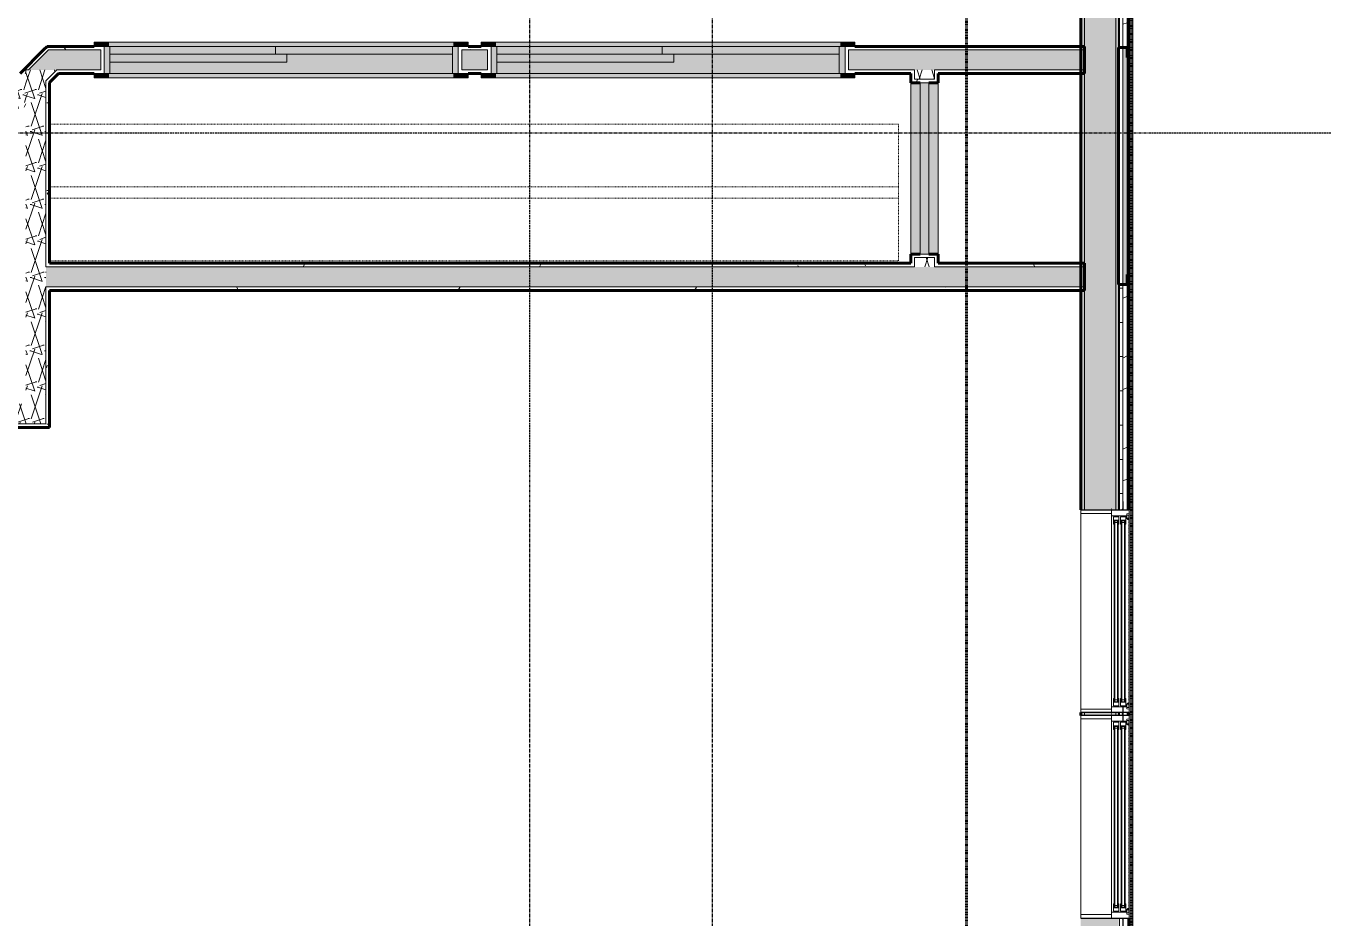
# Model space of a CAD drawing. Header units: inches. Extents: x -4110 to -1807, y 11006 to 12281.
# Drawn here: x -2261.6 to -2034.4, y 11397.6 to 11554 of the extents above; entities that cross this region are included whole.
import ezdxf

# ---------------------------------------------------------------- set-up
doc = ezdxf.new("R2010")
doc.units = ezdxf.units.IN
doc.header["$MEASUREMENT"] = 0
for name, pattern in [('Dash', [0.25, 0.125, -0.125]), ('Dash 1_16_', [0.125, 0.0625, -0.0625]), ('Double Dash 3_8_', [1, 0.375, -0.125, 0.125, -0.125, 0.125, -0.125]), ('Grid Line 1_2_', [0.875, 0.5, -0.125, 0.125, -0.125])]:
    doc.linetypes.add(name, pattern=pattern)
for name, color, linetype, lineweight in [('0-1', 7, 'Continuous', 5), ('0-2', 90, 'Continuous', 18), ('0-3', 7, 'Continuous', 9), ('0-4', 50, 'Double Dash 3_8_', 60), ('A-DETL-GENF-HDLN-1', 7, 'Dash', 9), ('A-DETL-GENF-HDLN-2', 1, 'Continuous', 18), ('A-DOOR', 31, 'Continuous', 18), ('A-DOOR-1', 7, 'Continuous', 9), ('A-DOOR-3', 135, 'Continuous', 18), ('A-DOOR-4', 90, 'Continuous', 18), ('A-DOOR-FRAM-1', 31, 'Continuous', 18), ('A-DOOR-FRAM-2', 7, 'Continuous', 9), ('A-GLAZ', 151, 'Continuous', 18), ('A-GLAZ-1', 59, 'Continuous', 18), ('A-GLAZ-2', 250, 'Continuous', 30), ('A-GLAZ-3', 7, 'Continuous', 9), ('A-GLAZ-4', 50, 'Continuous', 60), ('A-GLAZ-5', 151, 'Continuous', 9), ('A-WALL-1', 8, 'Continuous', 5), ('A-WALL-3', 50, 'Continuous', 60), ('A-WALL-4', 90, 'Continuous', 18), ('A-WALL-5', 251, 'Continuous', 5), ('A-WALL-PATT-1', 7, 'Continuous', 9), ('A-WALL-PATT-2', 253, 'Continuous', 9), ('A-WALL-PATT-3', 55, 'Continuous', 9), ('C-PROP-LINE-2', 50, 'Dash 1_16_', 60), ('Q-CASE-HDLN-1', 7, 'Dash', 9), ('S-GRID-1', 1, 'Grid Line 1_2_', 30)]:
    doc.layers.add(name, color=color, linetype=linetype, lineweight=lineweight)
pattern_1 = [(0, (0, 0), (20.48, 5.12), [0.845, -14.515, 0.845, -14.515, -81.92]), (0, (0, 0), (20.48, 5.12), [-30.72, 0.845, -29.875, 0.845, -14.515, -35.84]), (0, (0, 0), (20.48, 5.12), [-76.8, 0.845, -9.395, 0.845, -24.755]), (120, (7.68, 2.56), (-14.67405, 15.1762003), [0.845, -14.515, 0.845, -14.515, -81.92]), (120, (7.68, 2.56), (-14.67405, 15.1762003), [-30.72, 0.845, -29.875, 0.845, -14.515, -35.84]), (120, (7.68, 2.56), (-14.67405, 15.1762003), [-76.8, 0.845, -9.395, 0.845, -24.755]), (240, (10.24, 12.8), (-5.80595, -20.2962003), [0.845, -14.515, 0.845, -14.515, -81.92]), (240, (10.24, 12.8), (-5.80595, -20.2962003), [-30.72, 0.845, -29.875, 0.845, -14.515, -35.84]), (240, (10.24, 12.8), (-5.80595, -20.2962003), [-76.8, 0.845, -9.395, 0.845, -24.755])]
pattern_2 = [(161.57, (0.32, 0.32), (-2.560496185, -0.000537386), [0, -18.214, 2.022, 0]), (18.43, (-0.32, 0.32), (-2.560496185, 0.000537386), [0, -18.214, 2.022, 0]), (108.43, (0.32, 0.32), (1.27922091, -6.400876726), [6.07, -14.166]), (71.57, (-0.32, 0.32), (1.27922091, 6.400876726), [6.07, -14.166])]

# ---------------------------------------------------------------- blocks, each defined once
blk = doc.blocks.new('083100 - Access Doors and Panels - Type 1 - ACCESS PANEL - 2-6 X 6-0-3696233-ENLARGED RCP - 2ND FLOOR PLAN - EAST')
at = {"layer": 'A-DOOR-3'}
blk.add_hatch(color=256, dxfattribs=at).paths.add_polyline_path([(15, 0.75), (-15, 0.75), (-15, -0.75), (15, -0.75)], flags=0)
at = {"layer": 'A-DOOR-4'}
for p, q in [((15, 0.75), (-15, 0.75)), ((-15, 0.75), (-15, -0.75)), ((15, 0.75), (15, -0.75)), ((15, -0.75), (-15, -0.75))]:
    blk.add_line(p, q, dxfattribs=at)
blk = doc.blocks.new('SLIDING - FLUSH - SLIDING - FLUSH - 5-0 x 6-8-3203586-ENLARGED RCP - 2ND FLOOR PLAN - EAST')
at = {"layer": 'A-DOOR'}
for points in [[(-32.75, 2.5), (-30.25, 2.5), (-30.25, 3.25), (-32.75, 3.25)], [(-30.25, 2.5), (30.25, 2.5), (30.25, 3.25), (-30.25, 3.25)], [(30.25, 2.5), (32.75, 2.5), (32.75, 3.25), (30.25, 3.25)], [(-1, -0.88), (30, -0.88), (30, 0.5), (-1, 0.5)], [(-32.75, -3), (-30.25, -3), (-30.25, -2.25), (-32.75, -2.25)], [(-30.25, -2.25), (-30.25, -3), (30.25, -3), (30.25, -2.25), (-30, -2.25)], [(-30, -2.25), (1, -2.25), (1, -0.88), (-30, -0.88)], [(30.25, -3), (32.75, -3), (32.75, -2.25), (30.25, -2.25)]]:
    blk.add_hatch(color=256, dxfattribs=at).paths.add_polyline_path(points, flags=0)
at = {"layer": 'A-DOOR-FRAM-1'}
for points in [[(-31, -2.25), (-30, -2.25), (-30, 2.5), (-31, 2.5), (-31, -0.88)], [(30, -0.88), (30, -2.25), (31, -2.25), (31, 2.5), (30, 2.5), (30, 0.5)]]:
    blk.add_hatch(color=256, dxfattribs=at).paths.add_polyline_path(points, flags=0)
h = blk.add_hatch(color=256, dxfattribs=at)
h.paths.add_polyline_path([(-30, -0.88), (-1, -0.88), (-1, 0.5), (30, 0.5), (30, 2.5), (-30, 2.5)], flags=0)
h.paths.add_polyline_path([(1, -0.88), (1, -2.25), (30, -2.25), (30, -0.88), (22.76, -0.88)], flags=0)
at = {"layer": 'A-DOOR-1'}
for p, q in [((-32.75, 2.5), (-32.75, 3.25)), ((-30.25, 3.25), (-32.75, 3.25)), ((-32.75, 2.5), (-30.25, 2.5)), ((30.25, 3.25), (-30.25, 3.25)), ((-30.25, 3.25), (-30.25, 2.5)), ((30.25, 2.5), (30.25, 3.25)), ((30.25, 3.25), (32.75, 3.25)), ((32.75, 2.5), (30.25, 2.5)), ((32.75, 3.25), (32.75, 2.5)), ((30, 0.5), (-1, 0.5)), ((-1, 0.5), (-1, -0.88)), ((30, 0.5), (30, -0.88)), ((-32.75, -3), (-32.75, -2.25)), ((-30.25, -2.25), (-32.75, -2.25)), ((-30.25, -2.25), (-30.25, -3)), ((1, -0.88), (-30, -0.88)), ((-30, -0.88), (-30, -2.25)), ((-30, -2.25), (1, -2.25)), ((-1, -0.88), (30, -0.88)), ((1, -0.88), (1, -2.25)), ((30.25, -2.25), (32.75, -2.25)), ((30.25, -3), (30.25, -2.25)), ((32.75, -2.25), (32.75, -3)), ((-32.75, -3), (-30.25, -3)), ((-30.25, -3), (30.25, -3)), ((32.75, -3), (30.25, -3))]:
    blk.add_line(p, q, dxfattribs=at)
at = {"layer": 'A-DOOR-FRAM-2'}
for p, q in [((-31, -2.25), (-31, 2.5)), ((-30, 2.5), (-31, 2.5)), ((30, 2.5), (-30, 2.5)), ((-30, 2.5), (-30, -2.25)), ((30, -2.25), (30, 2.5)), ((30, 2.5), (31, 2.5)), ((31, 2.5), (31, -2.25)), ((-31, -2.25), (-30, -2.25)), ((1, -2.25), (30, -2.25)), ((31, -2.25), (30, -2.25))]:
    blk.add_line(p, q, dxfattribs=at)
blk = doc.blocks.new('OD_CW_Closet - OD_CW_Closet-4058444-ENLARGED RCP - 2ND FLOOR PLAN - EAST')
at = {"layer": 'Q-CASE-HDLN-1'}
for p, q in [((149.46, 24), (0.74, 24)), ((0.74, 24), (0.74, 0)), ((0.74, 13), (149.46, 13)), ((0.74, 11), (149.46, 11)), ((0.74, 0), (149.46, 0))]:
    blk.add_line(p, q, dxfattribs=at)
blk = doc.blocks.new('CTR - 1st Phase - Unit Layouts_rvt-1-ENLARGED RCP - 2ND FLOOR PLAN - EAST')
at = {"layer": 'A-WALL-1'}
h = blk.add_hatch(color=256, dxfattribs=at)
h.paths.add_polyline_path([(-2104.92, 11513.99), (-2104.92, 11543.99), (-2106.55, 11543.99), (-2106.55, 11513.99), (-2105.53, 11513.99)], flags=0)
h.paths.add_polyline_path([(-2102.42, 11513.99), (-2101.8, 11513.99), (-2101.8, 11543.99), (-2103.42, 11543.99), (-2103.42, 11513.99)], flags=0)
at = {"layer": 'A-WALL-PATT-1'}
h = blk.add_hatch(dxfattribs=at)
h.set_pattern_fill('FP_1', color=256, style=0, pattern_type=2)
h.set_pattern_definition(pattern_1)
h.paths.add_polyline_path([(-2297.08, 11510.26), (-2296.64, 11510.7), (-2297.08, 11511.14), (-2297.53, 11510.7)], flags=0)
h.paths.add_polyline_path([(-2294.17, 11513.17), (-2261.57, 11545.77), (-2261.57, 11546.24), (-2261.1, 11546.24), (-2257.6, 11549.74), (-2258.48, 11549.74), (-2294.61, 11513.62)], flags=0)
h = blk.add_hatch(dxfattribs=at)
h.set_pattern_fill('FP_1', color=256, style=0, pattern_type=2)
h.set_pattern_definition(pattern_1)
h.paths.add_polyline_path([(-2118.1, 11547.99), (-2117.47, 11547.99), (-2117.47, 11549.74), (-2076.8, 11549.74), (-2076.8, 11550.36), (-2118.1, 11550.36), (-2118.1, 11549.74)], flags=0)
h.paths.add_polyline_path([(-2185.22, 11547.99), (-2185.22, 11549.74), (-2180.72, 11549.74), (-2180.72, 11547.99), (-2180.1, 11547.99), (-2180.1, 11550.36), (-2185.85, 11550.36), (-2185.85, 11547.99)], flags=0)
h.paths.add_polyline_path([(-2247.85, 11547.99), (-2247.85, 11550.36), (-2257.86, 11550.36), (-2258.48, 11549.74), (-2248.47, 11549.74), (-2248.47, 11547.99)], flags=0)
h = blk.add_hatch(dxfattribs=at)
h.set_pattern_fill('FP_1', color=256, style=0, pattern_type=2)
h.set_pattern_definition(pattern_1)
h.paths.add_polyline_path([(-2076.8, 11545.61), (-2076.8, 11546.24), (-2102.42, 11546.24), (-2102.42, 11545.61), (-2101.8, 11545.61)], flags=0)
h.paths.add_polyline_path([(-2106.55, 11545.61), (-2105.92, 11545.61), (-2105.92, 11546.24), (-2117.47, 11546.24), (-2117.47, 11547.99), (-2118.1, 11547.99), (-2118.1, 11545.61), (-2116.35, 11545.61)], flags=0)
h.paths.add_polyline_path([(-2180.1, 11545.61), (-2180.1, 11547.99), (-2180.72, 11547.99), (-2180.72, 11546.24), (-2185.22, 11546.24), (-2185.22, 11547.99), (-2185.85, 11547.99), (-2185.85, 11545.61), (-2180.72, 11545.61)], flags=0)
h.paths.add_polyline_path([(-2247.85, 11545.61), (-2247.85, 11547.99), (-2248.47, 11547.99), (-2248.47, 11546.24), (-2256.15, 11546.24), (-2256.78, 11545.61), (-2248.47, 11545.61)], flags=0)
h = blk.add_hatch(dxfattribs=at)
h.set_pattern_fill('FP_1', color=256, style=0, pattern_type=2)
h.set_pattern_definition(pattern_1)
h.paths.add_polyline_path([(-2291.25, 11510.26), (-2261.57, 11539.93), (-2261.57, 11540.82), (-2291.69, 11510.7)], flags=0)
h.paths.add_polyline_path([(-2258.07, 11543.43), (-2255.89, 11545.61), (-2256.78, 11545.61), (-2258.07, 11544.32), (-2258.07, 11543.45)], flags=0)
h = blk.add_hatch(dxfattribs=at)
h.set_pattern_fill('FP_1', color=256, style=0, pattern_type=2)
h.set_pattern_definition(pattern_1)
h.paths.add_polyline_path([(-2106.55, 11512.36), (-2105.92, 11512.36), (-2105.92, 11513.36), (-2104.17, 11513.36), (-2104.17, 11513.99), (-2106.55, 11513.99), (-2106.55, 11513.14)], flags=0)
h.paths.add_polyline_path([(-2106.55, 11543.99), (-2104.17, 11543.99), (-2104.17, 11544.61), (-2105.92, 11544.61), (-2105.92, 11545.61), (-2106.55, 11545.61), (-2106.55, 11544.61)], flags=0)
h = blk.add_hatch(dxfattribs=at)
h.set_pattern_fill('FP_1', color=256, style=0, pattern_type=2)
h.set_pattern_definition(pattern_1)
h.paths.add_polyline_path([(-2258.07, 11484.24), (-2257.45, 11484.24), (-2257.45, 11508.24), (-2258.07, 11508.24), (-2258.07, 11487.74)], flags=0)
h.paths.add_polyline_path([(-2258.07, 11511.74), (-2257.45, 11511.74), (-2257.45, 11544.06), (-2258.07, 11543.43), (-2258.07, 11512.36)], flags=0)
h = blk.add_hatch(dxfattribs=at)
h.set_pattern_fill('FP_1', color=256, style=0, pattern_type=2)
h.set_pattern_definition(pattern_1)
h.paths.add_polyline_path([(-2101.8, 11511.74), (-2076.8, 11511.75), (-2076.8, 11512.36), (-2102.42, 11512.36), (-2102.42, 11511.74)], flags=0)
h.paths.add_polyline_path([(-2141.07, 11511.74), (-2105.92, 11511.74), (-2105.92, 11512.36), (-2257.45, 11512.36), (-2257.45, 11511.74)], flags=0)
h = blk.add_hatch(dxfattribs=at)
h.set_pattern_fill('FP_1', color=256, style=0, pattern_type=2)
h.set_pattern_definition(pattern_1)
h.paths.add_polyline_path([(-2076.17, 11507.61), (-2076.17, 11508.24), (-2257.45, 11508.24), (-2257.45, 11507.61), (-2076.8, 11507.61)], flags=0)
h = blk.add_hatch(dxfattribs=at)
h.set_pattern_fill('FP_1', color=256, style=0, pattern_type=2)
h.set_pattern_definition(pattern_1)
h.paths.add_polyline_path([(-2268.73, 11483.61), (-2257.45, 11483.61), (-2257.45, 11484.24), (-2270.18, 11484.24), (-2269.53, 11483.61), (-2268.96, 11483.61)], flags=0)
at = {"layer": 'A-WALL-PATT-2'}
h = blk.add_hatch(dxfattribs=at)
h.set_pattern_fill('FP_2', color=256, style=0, pattern_type=2)
h.set_pattern_definition(pattern_2)
h.paths.add_polyline_path([(-2102.42, 11546.24), (-2076.8, 11546.24), (-2076.8, 11547.95), (-2076.17, 11547.99), (-2076.17, 11549.74), (-2117.47, 11549.74), (-2117.47, 11546.24), (-2105.92, 11546.24)], flags=0)
h.paths.add_polyline_path([(-2185.22, 11546.24), (-2180.72, 11546.24), (-2180.72, 11549.74), (-2185.22, 11549.74), (-2185.22, 11547.99)], flags=0)
h.paths.add_polyline_path([(-2257.6, 11546.24), (-2248.47, 11546.24), (-2248.47, 11549.74), (-2257.6, 11549.74), (-2261.1, 11546.24), (-2258.07, 11546.24)], flags=0)
h = blk.add_hatch(dxfattribs=at)
h.set_pattern_fill('FP_2', color=256, style=0, pattern_type=2)
h.set_pattern_definition(pattern_2)
h.paths.add_polyline_path([(-2294.17, 11508.22), (-2261.57, 11540.82), (-2261.57, 11545.77), (-2296.64, 11510.7)], flags=0)
h.paths.add_polyline_path([(-2258.07, 11544.32), (-2256.15, 11546.24), (-2258.07, 11546.24), (-2258.07, 11545.61)], flags=0)
h = blk.add_hatch(dxfattribs=at)
h.set_pattern_fill('FP_2', color=256, style=0, pattern_type=2)
h.set_pattern_definition(pattern_2)
h.paths.add_polyline_path([(-2258.07, 11487.74), (-2258.07, 11546.24), (-2261.57, 11546.24), (-2261.57, 11487.74)], flags=0)
h = blk.add_hatch(dxfattribs=at)
h.set_pattern_fill('FP_2', color=256, style=0, pattern_type=2)
h.set_pattern_definition(pattern_2)
h.paths.add_polyline_path([(-2102.42, 11511.74), (-2102.42, 11513.36), (-2105.92, 11513.36), (-2105.92, 11511.74)], flags=0)
h.paths.add_polyline_path([(-2105.92, 11544.61), (-2102.42, 11544.61), (-2102.42, 11546.24), (-2105.92, 11546.24), (-2105.92, 11545.61)], flags=0)
h = blk.add_hatch(dxfattribs=at)
h.set_pattern_fill('FP_2', color=256, style=0, pattern_type=2)
h.set_pattern_definition(pattern_2)
h.paths.add_polyline_path([(-2076.17, 11508.24), (-2076.17, 11511.74), (-2258.07, 11511.74), (-2258.07, 11508.24), (-2141.07, 11508.24)], flags=0)
h = blk.add_hatch(dxfattribs=at)
h.set_pattern_fill('FP_2', color=256, style=0, pattern_type=2)
h.set_pattern_definition(pattern_2)
h.paths.add_polyline_path([(-2258.07, 11484.24), (-2258.07, 11487.74), (-2268.73, 11487.74), (-2265.23, 11484.24), (-2261.57, 11484.24)], flags=0)
at = {"layer": 'A-WALL-3'}
for p, q in [((-2262.61, 11545.61), (-2258.48, 11549.74)), ((-2258.48, 11549.74), (-2257.86, 11550.36)), ((-2257.86, 11550.36), (-2249.6, 11550.36)), ((-2184.1, 11550.36), (-2181.85, 11550.36)), ((-2116.35, 11550.36), (-2076.17, 11550.36)), ((-2076.17, 11550.36), (-2076.17, 11545.61)), ((-2255.89, 11545.61), (-2257.45, 11544.06)), ((-2249.6, 11545.61), (-2255.89, 11545.61)), ((-2181.85, 11545.61), (-2184.1, 11545.61)), ((-2106.55, 11545.61), (-2116.35, 11545.61)), ((-2106.55, 11543.99), (-2106.55, 11545.61)), ((-2076.17, 11545.61), (-2101.8, 11545.61)), ((-2101.8, 11545.61), (-2101.8, 11543.99)), ((-2257.45, 11544.06), (-2257.45, 11512.36)), ((-2104.92, 11543.99), (-2106.55, 11543.99)), ((-2101.8, 11543.99), (-2103.42, 11543.99)), ((-2106.55, 11512.36), (-2106.55, 11513.99)), ((-2106.55, 11513.99), (-2104.92, 11513.99)), ((-2103.42, 11513.99), (-2101.8, 11513.99)), ((-2101.8, 11513.99), (-2101.8, 11512.36)), ((-2257.45, 11512.36), (-2106.55, 11512.36)), ((-2101.8, 11512.36), (-2076.17, 11512.36)), ((-2076.17, 11512.36), (-2076.17, 11507.61)), ((-2076.17, 11507.61), (-2257.45, 11507.61)), ((-2257.45, 11507.61), (-2257.45, 11488.36)), ((-2257.45, 11488.36), (-2257.45, 11484.24)), ((-2257.45, 11483.61), (-2263.72, 11483.61)), ((-2257.45, 11484.24), (-2257.45, 11483.61))]:
    blk.add_line(p, q, dxfattribs=at)
at = {"layer": 'A-WALL-4'}
for p, q in [((-2257.6, 11549.74), (-2261.1, 11546.24)), ((-2257.6, 11549.74), (-2248.47, 11549.74)), ((-2248.47, 11549.74), (-2248.47, 11547.99)), ((-2185.22, 11549.74), (-2180.72, 11549.74)), ((-2185.22, 11547.99), (-2185.22, 11549.74)), ((-2180.72, 11549.74), (-2180.72, 11547.99)), ((-2117.47, 11549.74), (-2076.17, 11549.74)), ((-2117.47, 11547.99), (-2117.47, 11549.74)), ((-2248.47, 11547.99), (-2248.47, 11546.24)), ((-2185.22, 11546.24), (-2185.22, 11547.99)), ((-2180.72, 11547.99), (-2180.72, 11546.24)), ((-2117.47, 11546.24), (-2117.47, 11547.99)), ((-2261.57, 11545.77), (-2261.73, 11545.61)), ((-2261.57, 11546.24), (-2261.57, 11545.77)), ((-2261.1, 11546.24), (-2261.57, 11546.24)), ((-2256.78, 11545.61), (-2258.07, 11544.32)), ((-2256.15, 11546.24), (-2256.78, 11545.61)), ((-2248.47, 11546.24), (-2256.15, 11546.24)), ((-2180.72, 11546.24), (-2185.22, 11546.24)), ((-2105.92, 11546.24), (-2117.47, 11546.24)), ((-2105.92, 11546.24), (-2105.92, 11545.61)), ((-2105.92, 11544.61), (-2105.92, 11545.61)), ((-2076.17, 11546.24), (-2102.42, 11546.24)), ((-2102.42, 11546.24), (-2102.42, 11545.61)), ((-2102.42, 11545.61), (-2102.42, 11544.61)), ((-2258.07, 11544.32), (-2258.07, 11543.43)), ((-2258.07, 11543.43), (-2258.07, 11511.74)), ((-2106.55, 11543.99), (-2106.55, 11513.99)), ((-2104.17, 11544.61), (-2105.92, 11544.61)), ((-2102.42, 11544.61), (-2104.17, 11544.61)), ((-2101.8, 11513.99), (-2101.8, 11543.99)), ((-2105.92, 11513.36), (-2104.17, 11513.36)), ((-2105.92, 11512.36), (-2105.92, 11513.36)), ((-2104.17, 11513.36), (-2102.42, 11513.36)), ((-2102.42, 11513.36), (-2102.42, 11512.36)), ((-2258.07, 11511.74), (-2257.45, 11511.74)), ((-2105.92, 11511.74), (-2257.45, 11511.74)), ((-2105.92, 11512.36), (-2105.92, 11511.74)), ((-2102.42, 11512.36), (-2102.42, 11511.74)), ((-2076.17, 11511.74), (-2102.42, 11511.74)), ((-2258.07, 11508.24), (-2257.45, 11508.24)), ((-2258.07, 11508.24), (-2258.07, 11488.36)), ((-2076.17, 11508.24), (-2257.45, 11508.24)), ((-2258.07, 11487.74), (-2258.07, 11488.36)), ((-2258.07, 11484.24), (-2258.07, 11487.74)), ((-2258.07, 11484.24), (-2264.35, 11484.24))]:
    blk.add_line(p, q, dxfattribs=at)
at = {"layer": '0-2'}
for name, p, rotation in [('SLIDING - FLUSH - SLIDING - FLUSH - 5-0 x 6-8-3203586-ENLARGED RCP - 2ND FLOOR PLAN - EAST', (-2216.85, 11548.11), 180), ('SLIDING - FLUSH - SLIDING - FLUSH - 5-0 x 6-8-3203586-ENLARGED RCP - 2ND FLOOR PLAN - EAST', (-2149.1, 11548.11), 180), ('083100 - Access Doors and Panels - Type 1 - ACCESS PANEL - 2-6 X 6-0-3696233-ENLARGED RCP - 2ND FLOOR PLAN - EAST', (-2104.17, 11528.99), 269.9999999998496), ('OD_CW_Closet - OD_CW_Closet-4058444-ENLARGED RCP - 2ND FLOOR PLAN - EAST', (-2107.99, 11536.77), 180)]:
    blk.add_blockref(name, p, dxfattribs=dict(at, rotation=rotation))
blk = doc.blocks.new('Basic Wall _ EXT - FIBER CEMENT - LARGE - ___-2505163-ENLARGED RCP - 2ND FLOOR PLAN - EAST')
at = {"layer": 'A-WALL-4'}
h = blk.add_hatch(color=256, dxfattribs=at)
h.paths.add_polyline_path([(-2067.7, 11247.17), (-2067.7, 12118.81), (-2068.42, 12118.09), (-2068.42, 12086), (-2068.36, 12086), (-2068.36, 12083.54), (-2068.33, 12083.54), (-2068.33, 12048.04), (-2068.42, 12048.04), (-2068.42, 12047.54), (-2068.33, 12047.54), (-2068.33, 12012.04), (-2068.36, 12012.04), (-2068.36, 12009.58), (-2068.42, 12009.58), (-2068.42, 11932.34), (-2068.36, 11932.34), (-2068.36, 11929.88), (-2068.33, 11929.88), (-2068.33, 11894.38), (-2068.42, 11894.38), (-2068.42, 11778.74), (-2068.36, 11778.74), (-2068.36, 11776.28), (-2068.33, 11776.28), (-2068.33, 11740.78), (-2068.42, 11740.78), (-2068.42, 11663.6), (-2068.36, 11663.6), (-2068.36, 11661.14), (-2068.33, 11661.14), (-2068.33, 11625.64), (-2068.42, 11625.64), (-2068.42, 11625.14), (-2068.33, 11625.14), (-2068.33, 11589.64), (-2068.36, 11589.64), (-2068.36, 11587.18), (-2068.42, 11587.18), (-2068.42, 11471.6), (-2068.36, 11471.6), (-2068.36, 11469.14), (-2068.33, 11469.14), (-2068.33, 11433.64), (-2068.42, 11433.64), (-2068.42, 11433.14), (-2068.33, 11433.14), (-2068.33, 11397.64), (-2068.36, 11397.64), (-2068.36, 11395.18), (-2068.42, 11395.18), (-2068.42, 11318), (-2068.36, 11318), (-2068.36, 11315.54), (-2068.33, 11315.54), (-2068.33, 11280.04), (-2068.42, 11280.04), (-2068.42, 11247.89)], flags=0)
h.paths.add_polyline_path([(-2068.67, 11508.63), (-2068.67, 11550.15), (-2069.42, 11550.15), (-2069.42, 11508.63)], flags=0)
h.paths.add_polyline_path([(-2069.42, 11815.83), (-2068.67, 11815.83), (-2068.67, 11857.35), (-2069.42, 11857.35), (-2069.42, 11817.58)], flags=0)
blk.add_hatch(color=256, dxfattribs=at).paths.add_polyline_path([(-2067.67, 11247.14), (-2067.67, 12118.84), (-2067.7, 12118.81), (-2067.7, 11247.17)], flags=0)
for p, q in [((-2067.7, 12118.81), (-2067.7, 11247.17)), ((-2067.67, 11247.14), (-2067.67, 12118.84)), ((-2069.42, 11550.15), (-2069.42, 11508.63))]:
    blk.add_line(p, q, dxfattribs=at)
blk = doc.blocks.new('Window-Double_Hung-Marvin-Essential - ESDH3066 - 2nd Floor-3357213-ENLARGED RCP - 2ND FLOOR PLAN - EAST')
at = {"layer": 'A-GLAZ-1'}
blk.add_hatch(color=256, dxfattribs=at).paths.add_polyline_path([(17.75, -4.25), (20.21, -4.25), (20.21, -4.19), (17.75, -4.19)], flags=0)
at = {"layer": 'A-DETL-GENF-HDLN-1'}
blk.add_line((16.1, -4.22), (-16.5, -4.22), dxfattribs=at)
at = {"layer": 'A-DETL-GENF-HDLN-2'}
for p, q in [((-17.13, 4.19), (-17.75, 4.19)), ((-17.13, -1.16), (-17.13, 4.19)), ((17.12, 4.19), (17.75, 4.19)), ((17.12, 4.19), (17.12, -1.16)), ((15.84, -1.66), (-15.84, -1.66)), ((15.84, -1.79), (-15.84, -1.79)), ((15.84, -2.23), (-15.84, -2.23)), ((15.84, -2.35), (-15.84, -2.35)), ((15.84, -2.88), (-15.84, -2.88)), ((15.84, -3.01), (-15.84, -3.01)), ((15.84, -3.45), (-15.84, -3.45)), ((15.84, -3.57), (-15.84, -3.57))]:
    blk.add_line(p, q, dxfattribs=at)
at = {"layer": 'A-GLAZ'}
for p, q in [((-17.75, -4.28), (-17.75, -1.19)), ((-16.72, -1.19), (-17.75, -1.19)), ((-16.72, -3.77), (-16.72, -1.19)), ((-16.56, -1.53), (-16.56, -2.47)), ((-16.56, -1.53), (-15.34, -1.53)), ((-15.94, -1.65), (-15.94, -2.37)), ((-15.28, -1.65), (-15.94, -1.65)), ((-15.84, -1.66), (-15.84, -2.35)), ((-15.54, -1.79), (-15.54, -2.23)), ((-15.34, -1.53), (-15.28, -1.59)), ((-15.28, -1.59), (-15.28, -1.65)), ((15.34, -1.53), (15.28, -1.59)), ((15.28, -1.59), (15.28, -1.65)), ((15.28, -1.65), (15.94, -1.65)), ((16.56, -1.53), (15.34, -1.53)), ((15.54, -1.79), (15.54, -2.23)), ((15.84, -1.66), (15.84, -2.35)), ((15.94, -1.65), (15.94, -2.37)), ((16.56, -1.53), (16.56, -2.47)), ((16.72, -1.19), (17.75, -1.19)), ((16.72, -3.77), (16.72, -1.19)), ((17.75, -4.28), (17.75, -1.19)), ((-19.25, -3.19), (-17.9, -3.19)), ((-19.25, -3.23), (-19.25, -3.19)), ((-17.75, -3.23), (-19.25, -3.23)), ((-17.9, -3.08), (-17.75, -3.08)), ((-17.9, -3.19), (-17.9, -3.08)), ((-17.75, -4.28), (-17.16, -4.28)), ((-17.08, -3.87), (-17.16, -4.28)), ((-17.08, -3.87), (-16.19, -3.87)), ((-16.85, -4.25), (-16.85, -3.87)), ((-16.3, -4.25), (-16.85, -4.25)), ((-16.38, -3.77), (-16.72, -3.77)), ((-15.34, -2.47), (-16.56, -2.47)), ((-16.56, -2.75), (-16.56, -3.69)), ((-16.56, -2.75), (-15.34, -2.75)), ((-15.34, -3.69), (-16.56, -3.69)), ((-16.38, -3.87), (-16.38, -3.77)), ((-16.3, -4.01), (-16.3, -4.25)), ((-16.18, -4.01), (-16.3, -4.01)), ((-16.19, -3.87), (-16.19, -3.97)), ((-16.19, -3.97), (-16.1, -3.97)), ((-16.18, -4.22), (-16.18, -4.01)), ((-16.18, -4.22), (-16.1, -4.22)), ((-16.1, -3.97), (-16.1, -4.22)), ((-15.94, -2.37), (-15.28, -2.37)), ((-15.94, -2.87), (-15.94, -3.59)), ((-15.28, -2.87), (-15.94, -2.87)), ((-15.94, -3.59), (-15.28, -3.59)), ((-15.84, -2.88), (-15.84, -3.57)), ((-15.54, -3.01), (-15.54, -3.45)), ((-15.34, -2.47), (-15.28, -2.41)), ((-15.34, -2.75), (-15.28, -2.81)), ((-15.34, -3.69), (-15.28, -3.63)), ((-15.28, -2.37), (-15.28, -2.41)), ((-15.28, -2.81), (-15.28, -2.87)), ((-15.28, -3.59), (-15.28, -3.63)), ((15.94, -2.37), (15.28, -2.37)), ((15.28, -2.37), (15.28, -2.41)), ((15.34, -2.47), (15.28, -2.41)), ((15.34, -2.75), (15.28, -2.81)), ((15.28, -2.81), (15.28, -2.87)), ((15.28, -2.87), (15.94, -2.87)), ((15.94, -3.59), (15.28, -3.59)), ((15.28, -3.59), (15.28, -3.63)), ((15.34, -3.69), (15.28, -3.63)), ((15.34, -2.47), (16.56, -2.47)), ((16.56, -2.75), (15.34, -2.75)), ((15.34, -3.69), (16.56, -3.69)), ((15.54, -3.01), (15.54, -3.45)), ((15.84, -2.88), (15.84, -3.57)), ((15.94, -2.87), (15.94, -3.59)), ((16.1, -3.97), (16.1, -4.22)), ((16.19, -3.97), (16.1, -3.97)), ((16.18, -4.22), (16.1, -4.22)), ((16.18, -4.01), (16.3, -4.01)), ((16.18, -4.22), (16.18, -4.01)), ((16.19, -3.87), (16.19, -3.97)), ((17.08, -3.87), (16.19, -3.87)), ((16.3, -4.01), (16.3, -4.25)), ((16.3, -4.25), (16.85, -4.25)), ((16.38, -3.77), (16.72, -3.77)), ((16.38, -3.87), (16.38, -3.77)), ((16.56, -2.75), (16.56, -3.69)), ((16.85, -4.25), (16.85, -3.87)), ((17.08, -3.87), (17.16, -4.28)), ((17.75, -4.28), (17.16, -4.28)), ((17.9, -3.08), (17.75, -3.08)), ((17.75, -3.23), (19.25, -3.23)), ((17.9, -3.19), (17.9, -3.08)), ((19.25, -3.19), (17.9, -3.19)), ((19.25, -3.23), (19.25, -3.19))]:
    blk.add_line(p, q, dxfattribs=at)
at = {"layer": 'A-GLAZ-2'}
for p, q in [((-17.75, -1.16), (-17.75, 4.19)), ((17.75, 4.19), (17.75, -1.16)), ((-17.75, -4.28), (-17.75, -1.19)), ((17.75, -1.19), (17.75, -4.28))]:
    blk.add_line(p, q, dxfattribs=at)
at = {"layer": 'A-GLAZ-3'}
for p, q in [((-17.75, 4.19), (17.75, 4.19)), ((-17.75, -1.19), (17.75, -1.19)), ((17.75, -4.28), (-17.75, -4.28))]:
    blk.add_line(p, q, dxfattribs=at)
at = {"layer": 'A-GLAZ-4'}
for p, q in [((17.75, -4.25), (20.21, -4.25)), ((20.21, -4.25), (20.21, -4.19))]:
    blk.add_line(p, q, dxfattribs=at)
blk = doc.blocks.new('Window-Double_Hung-Marvin-Essential - ESDH3066 - 2nd Floor-3357214-ENLARGED RCP - 2ND FLOOR PLAN - EAST')
at = {"layer": 'A-GLAZ-1'}
blk.add_hatch(color=256, dxfattribs=at).paths.add_polyline_path([(20.21, 4.19), (20.21, 4.25), (17.75, 4.25), (17.75, 4.19)], flags=0)
at = {"layer": 'A-DETL-GENF-HDLN-1'}
blk.add_line((16.1, 4.22), (-16.5, 4.22), dxfattribs=at)
at = {"layer": 'A-DETL-GENF-HDLN-2'}
for p, q in [((15.84, 3.57), (-15.84, 3.57)), ((15.84, 3.45), (-15.84, 3.45)), ((15.84, 3.01), (-15.84, 3.01)), ((15.84, 2.88), (-15.84, 2.88)), ((15.84, 2.35), (-15.84, 2.35)), ((-17.13, 1.16), (-17.13, -4.19)), ((15.84, 2.23), (-15.84, 2.23)), ((15.84, 1.79), (-15.84, 1.79)), ((15.84, 1.66), (-15.84, 1.66)), ((17.12, -4.19), (17.12, 1.16)), ((-17.13, -4.19), (-17.75, -4.19)), ((17.12, -4.19), (17.75, -4.19))]:
    blk.add_line(p, q, dxfattribs=at)
at = {"layer": 'A-GLAZ'}
for p, q in [((-17.75, 3.23), (-19.25, 3.23)), ((-19.25, 3.23), (-19.25, 3.19)), ((-19.25, 3.19), (-17.9, 3.19)), ((-17.9, 3.19), (-17.9, 3.08)), ((-17.9, 3.08), (-17.75, 3.08)), ((-17.75, 4.28), (-17.75, 1.19)), ((-17.75, 4.28), (-17.16, 4.28)), ((-17.08, 3.87), (-17.16, 4.28)), ((-17.08, 3.87), (-16.19, 3.87)), ((-16.3, 4.25), (-16.85, 4.25)), ((-16.85, 4.25), (-16.85, 3.87)), ((-16.72, 3.77), (-16.72, 1.19)), ((-16.38, 3.77), (-16.72, 3.77)), ((-16.56, 2.75), (-16.56, 3.69)), ((-15.34, 3.69), (-16.56, 3.69)), ((-16.56, 2.75), (-15.34, 2.75)), ((-16.56, 1.53), (-16.56, 2.47)), ((-15.34, 2.47), (-16.56, 2.47)), ((-16.38, 3.87), (-16.38, 3.77)), ((-16.3, 4.01), (-16.3, 4.25)), ((-16.18, 4.01), (-16.3, 4.01)), ((-16.19, 3.87), (-16.19, 3.97)), ((-16.19, 3.97), (-16.1, 3.97)), ((-16.18, 4.22), (-16.18, 4.01)), ((-16.18, 4.22), (-16.1, 4.22)), ((-16.1, 3.97), (-16.1, 4.22)), ((-15.94, 3.59), (-15.28, 3.59)), ((-15.94, 2.87), (-15.94, 3.59)), ((-15.28, 2.87), (-15.94, 2.87)), ((-15.94, 2.37), (-15.28, 2.37)), ((-15.94, 1.65), (-15.94, 2.37)), ((-15.84, 2.88), (-15.84, 3.57)), ((-15.84, 1.66), (-15.84, 2.35)), ((-15.54, 3.01), (-15.54, 3.45)), ((-15.34, 3.69), (-15.28, 3.63)), ((-15.34, 2.75), (-15.28, 2.81)), ((-15.34, 2.47), (-15.28, 2.41)), ((-15.28, 3.59), (-15.28, 3.63)), ((-15.28, 2.81), (-15.28, 2.87)), ((-15.28, 2.37), (-15.28, 2.41)), ((15.34, 3.69), (15.28, 3.63)), ((15.28, 3.59), (15.28, 3.63)), ((15.94, 3.59), (15.28, 3.59)), ((15.28, 2.87), (15.94, 2.87)), ((15.28, 2.81), (15.28, 2.87)), ((15.34, 2.75), (15.28, 2.81)), ((15.34, 2.47), (15.28, 2.41)), ((15.28, 2.37), (15.28, 2.41)), ((15.94, 2.37), (15.28, 2.37)), ((15.34, 3.69), (16.56, 3.69)), ((16.56, 2.75), (15.34, 2.75)), ((15.34, 2.47), (16.56, 2.47)), ((15.54, 3.01), (15.54, 3.45)), ((15.84, 2.88), (15.84, 3.57)), ((15.84, 1.66), (15.84, 2.35)), ((15.94, 2.87), (15.94, 3.59)), ((15.94, 1.65), (15.94, 2.37)), ((16.1, 3.97), (16.1, 4.22)), ((16.18, 4.22), (16.1, 4.22)), ((16.19, 3.97), (16.1, 3.97)), ((16.18, 4.22), (16.18, 4.01)), ((16.18, 4.01), (16.3, 4.01)), ((16.19, 3.87), (16.19, 3.97)), ((17.08, 3.87), (16.19, 3.87)), ((16.3, 4.25), (16.85, 4.25)), ((16.3, 4.01), (16.3, 4.25)), ((16.38, 3.87), (16.38, 3.77)), ((16.38, 3.77), (16.72, 3.77)), ((16.56, 2.75), (16.56, 3.69)), ((16.56, 1.53), (16.56, 2.47)), ((16.72, 3.77), (16.72, 1.19)), ((16.85, 4.25), (16.85, 3.87)), ((17.08, 3.87), (17.16, 4.28)), ((17.75, 4.28), (17.16, 4.28)), ((17.75, 4.28), (17.75, 1.19)), ((17.75, 3.23), (19.25, 3.23)), ((17.9, 3.08), (17.75, 3.08)), ((19.25, 3.19), (17.9, 3.19)), ((17.9, 3.19), (17.9, 3.08)), ((19.25, 3.23), (19.25, 3.19)), ((-16.72, 1.19), (-17.75, 1.19)), ((-16.56, 1.53), (-15.34, 1.53)), ((-15.28, 1.65), (-15.94, 1.65)), ((-15.54, 1.79), (-15.54, 2.23)), ((-15.34, 1.53), (-15.28, 1.59)), ((-15.28, 1.59), (-15.28, 1.65)), ((15.28, 1.65), (15.94, 1.65)), ((15.28, 1.59), (15.28, 1.65)), ((15.34, 1.53), (15.28, 1.59)), ((16.56, 1.53), (15.34, 1.53)), ((15.54, 1.79), (15.54, 2.23)), ((16.72, 1.19), (17.75, 1.19))]:
    blk.add_line(p, q, dxfattribs=at)
at = {"layer": 'A-GLAZ-2'}
for p, q in [((-17.75, 4.28), (-17.75, 1.19)), ((17.75, 1.19), (17.75, 4.28)), ((-17.75, 1.16), (-17.75, -4.19)), ((17.75, -4.19), (17.75, 1.16))]:
    blk.add_line(p, q, dxfattribs=at)
at = {"layer": 'A-GLAZ-3'}
for p, q in [((17.75, 4.28), (-17.75, 4.28)), ((-17.75, 1.19), (17.75, 1.19)), ((-17.75, -4.19), (17.75, -4.19))]:
    blk.add_line(p, q, dxfattribs=at)
at = {"layer": 'A-GLAZ-4'}
for p, q in [((17.75, 4.25), (20.21, 4.25)), ((20.21, 4.25), (20.21, 4.19))]:
    blk.add_line(p, q, dxfattribs=at)
blk = doc.blocks.new('Perforated Panel at Magic-Pak - hvac panel - 2nd floor 2-V29-ENLARGED RCP - 2ND FLOOR PLAN - EAST')
at = {"layer": 'A-GLAZ-5'}
h = blk.add_hatch(dxfattribs=at)
h.set_pattern_fill('FP_27', color=256, style=0, pattern_type=2)
h.set_pattern_definition([(225, (11529.389, 2072.611), (2.8284271, -2.8284271), [])])
h.paths.add_polyline_path([(19.01, 4.19), (-19.01, 4.19), (-19.01, 4.12), (19.01, 4.12)], flags=0)
at = {"layer": 'A-GLAZ-4'}
for p, q in [((-19.01, 4.19), (19.01, 4.19)), ((19.01, 4.12), (-19.01, 4.12))]:
    blk.add_line(p, q, dxfattribs=at)
blk = doc.blocks.new('Family - ___-2835860-ENLARGED RCP - 2ND FLOOR PLAN - EAST')
at = {"layer": 'C-PROP-LINE-2'}
blk.add_line((-2067.92, 11247.39), (-2067.92, 12118.09), dxfattribs=at)
blk = doc.blocks.new('Family - ___-2835903-ENLARGED RCP - 2ND FLOOR PLAN - EAST')
at = {"layer": 'C-PROP-LINE-2'}
blk.add_line((-2096.82, 11276.29), (-2096.82, 12089.69), dxfattribs=at)
blk = doc.blocks.new('Family - ___-2835932-ENLARGED RCP - 2ND FLOOR PLAN - EAST')
at = {"layer": 'C-PROP-LINE-2'}
blk.add_line((-2067.92, 11247.39), (-2067.92, 12118.59), dxfattribs=at)
blk = doc.blocks.new('CTR - 1st Phase - Shell_rvt-1-ENLARGED RCP - 2ND FLOOR PLAN - EAST')
at = {"layer": 'A-WALL-1'}
for points in [[(-2068.67, 11510.38), (-2068.49, 11510.38), (-2068.49, 11548.4), (-2068.67, 11548.4), (-2068.67, 11524.52)], [(-2071.45, 11433.64), (-2071.42, 11433.64), (-2071.42, 11469.14), (-2071.45, 11469.14), (-2071.45, 11448.83)], [(-2071.45, 11397.64), (-2071.42, 11397.64), (-2071.42, 11433.14), (-2071.45, 11433.14)]]:
    blk.add_hatch(color=256, dxfattribs=at).paths.add_polyline_path(points, flags=0)
at = {"layer": 'A-WALL-5'}
h = blk.add_hatch(color=256, dxfattribs=at)
h.paths.add_polyline_path([(-2068.67, 11248.14), (-2068.42, 11248.14), (-2068.42, 11280.04), (-2068.67, 11280.04), (-2068.67, 11248.32)], flags=0)
h.paths.add_polyline_path([(-2068.67, 11315.54), (-2068.42, 11315.54), (-2068.42, 11397.64), (-2068.67, 11397.64), (-2068.67, 11373.14)], flags=0)
h.paths.add_polyline_path([(-2068.67, 11433.14), (-2068.42, 11433.14), (-2068.42, 11433.64), (-2068.67, 11433.64)], flags=0)
h.paths.add_polyline_path([(-2068.42, 11469.14), (-2068.42, 11510.38), (-2068.67, 11510.38), (-2068.67, 11469.14)], flags=0)
h.paths.add_polyline_path([(-2068.67, 11548.4), (-2068.42, 11548.4), (-2068.42, 11589.64), (-2068.67, 11589.64), (-2068.67, 11550.15)], flags=0)
h.paths.add_polyline_path([(-2068.67, 11625.14), (-2068.42, 11625.14), (-2068.42, 11625.64), (-2068.67, 11625.64)], flags=0)
h.paths.add_polyline_path([(-2068.42, 11661.14), (-2068.42, 11740.78), (-2068.67, 11740.78), (-2068.67, 11661.14)], flags=0)
h.paths.add_polyline_path([(-2068.42, 11776.28), (-2068.42, 11817.58), (-2068.67, 11817.58), (-2068.67, 11776.28)], flags=0)
h.paths.add_polyline_path([(-2068.67, 11855.6), (-2068.42, 11855.6), (-2068.42, 11894.38), (-2068.67, 11894.38), (-2068.67, 11857.35)], flags=0)
h.paths.add_polyline_path([(-2068.67, 11929.88), (-2068.42, 11929.88), (-2068.42, 12012.04), (-2068.67, 12012.04), (-2068.67, 11978.69)], flags=0)
h.paths.add_polyline_path([(-2068.67, 12047.54), (-2068.42, 12047.54), (-2068.42, 12048.04), (-2068.67, 12048.04)], flags=0)
h.paths.add_polyline_path([(-2068.42, 12083.54), (-2068.42, 12117.84), (-2068.67, 12117.84), (-2068.67, 12083.54)], flags=0)
at = {"layer": 'A-WALL-PATT-2'}
h = blk.add_hatch(dxfattribs=at)
h.set_pattern_fill('FP_7', color=256, style=0, pattern_type=2)
h.set_pattern_definition([(0, (0, 0), (0, 3.199), []), (315, (0, 0), (3.19895108, 0), [4.524, -4.524]), (45, (0, 0), (3.19895108, 0), [4.524, -4.524])])
h.paths.add_polyline_path([(-2070.17, 11250.14), (-2070.17, 11280.04), (-2070.67, 11280.04), (-2070.67, 11250.14)], flags=0)
h.paths.add_polyline_path([(-2070.17, 11315.54), (-2070.17, 11397.64), (-2070.67, 11397.64), (-2070.67, 11315.54)], flags=0)
h.paths.add_polyline_path([(-2070.17, 11433.14), (-2070.17, 11433.64), (-2070.67, 11433.64), (-2070.67, 11433.14)], flags=0)
h.paths.add_polyline_path([(-2070.67, 11469.14), (-2070.17, 11469.14), (-2070.17, 11589.64), (-2070.67, 11589.64), (-2070.67, 11524.52)], flags=0)
h.paths.add_polyline_path([(-2070.67, 11625.14), (-2070.17, 11625.14), (-2070.17, 11625.64), (-2070.67, 11625.64)], flags=0)
h.paths.add_polyline_path([(-2070.67, 11661.14), (-2070.17, 11661.14), (-2070.17, 11740.78), (-2070.67, 11740.78), (-2070.67, 11675.91)], flags=0)
h.paths.add_polyline_path([(-2070.67, 11776.28), (-2070.17, 11776.28), (-2070.17, 11894.38), (-2070.67, 11894.38), (-2070.67, 11827.3)], flags=0)
h.paths.add_polyline_path([(-2070.17, 11929.88), (-2070.17, 12012.04), (-2070.67, 12012.04), (-2070.67, 11929.88)], flags=0)
h.paths.add_polyline_path([(-2070.17, 12047.54), (-2070.17, 12048.04), (-2070.67, 12048.04), (-2070.67, 12047.54)], flags=0)
h.paths.add_polyline_path([(-2070.67, 12083.54), (-2070.17, 12083.54), (-2070.17, 12115.84), (-2070.67, 12115.84), (-2070.67, 12092.23)], flags=0)
h = blk.add_hatch(dxfattribs=at)
h.set_pattern_fill('FP_6', color=256, style=0, pattern_type=2)
h.set_pattern_definition([(0, (0, 0), (0, 6), []), (90, (0, 0), (-6, 4e-16), [])])
h.paths.add_polyline_path([(-2070.12, 11249.64), (-2069.42, 11249.64), (-2069.42, 11280.04), (-2070.17, 11280.04), (-2070.17, 11249.64)], flags=0)
h.paths.add_polyline_path([(-2070.17, 11315.54), (-2069.42, 11315.54), (-2069.42, 11397.64), (-2070.17, 11397.64), (-2070.17, 11373.14)], flags=0)
h.paths.add_polyline_path([(-2070.17, 11433.14), (-2069.42, 11433.14), (-2069.42, 11433.64), (-2070.17, 11433.64)], flags=0)
h.paths.add_polyline_path([(-2069.42, 11469.14), (-2069.42, 11508.63), (-2070.17, 11508.63), (-2070.17, 11469.14)], flags=0)
h.paths.add_polyline_path([(-2069.42, 11550.15), (-2069.42, 11589.64), (-2070.17, 11589.64), (-2070.17, 11550.15)], flags=0)
h.paths.add_polyline_path([(-2070.17, 11625.14), (-2069.42, 11625.14), (-2069.42, 11625.64), (-2070.17, 11625.64)], flags=0)
h.paths.add_polyline_path([(-2069.42, 11661.14), (-2069.42, 11740.78), (-2070.17, 11740.78), (-2070.17, 11661.14)], flags=0)
h.paths.add_polyline_path([(-2070.17, 11776.28), (-2069.42, 11776.28), (-2069.42, 11815.83), (-2070.17, 11815.83)], flags=0)
h.paths.add_polyline_path([(-2070.17, 11857.35), (-2069.42, 11857.35), (-2069.42, 11894.38), (-2070.17, 11894.38)], flags=0)
h.paths.add_polyline_path([(-2070.17, 11929.88), (-2069.42, 11929.88), (-2069.42, 12012.04), (-2070.17, 12012.04), (-2070.17, 11978.69)], flags=0)
h.paths.add_polyline_path([(-2069.42, 12047.54), (-2069.42, 12048.04), (-2070.17, 12048.04), (-2070.17, 12047.54)], flags=0)
h.paths.add_polyline_path([(-2069.42, 12083.54), (-2069.42, 12116.34), (-2070.17, 12116.34), (-2070.17, 12083.54)], flags=0)
h = blk.add_hatch(dxfattribs=at)
h.set_pattern_fill('FP_1', color=256, style=0, pattern_type=2)
h.set_pattern_definition(pattern_1)
h.paths.add_polyline_path([(-2076.8, 11256.26), (-2076.17, 11256.26), (-2076.17, 11280.04), (-2076.8, 11280.04), (-2076.8, 11259.59)], flags=0)
h.paths.add_polyline_path([(-2076.17, 11315.54), (-2076.17, 11397.64), (-2076.8, 11397.64), (-2076.8, 11315.54)], flags=0)
h.paths.add_polyline_path([(-2076.17, 11433.14), (-2076.17, 11433.64), (-2076.8, 11433.64), (-2076.8, 11433.14)], flags=0)
h.paths.add_polyline_path([(-2076.8, 11469.14), (-2076.17, 11469.14), (-2076.17, 11507.61), (-2076.8, 11507.61)], flags=0)
h.paths.add_polyline_path([(-2076.8, 11511.74), (-2076.17, 11511.74), (-2076.17, 11547.99), (-2076.8, 11547.95), (-2076.8, 11524.52)], flags=0)
h.paths.add_polyline_path([(-2076.8, 11549.74), (-2076.17, 11549.74), (-2076.17, 11589.64), (-2076.8, 11589.64)], flags=0)
h.paths.add_polyline_path([(-2076.17, 11625.14), (-2076.17, 11625.64), (-2076.8, 11625.64), (-2076.8, 11625.14)], flags=0)
h.paths.add_polyline_path([(-2076.8, 11661.14), (-2076.17, 11661.14), (-2076.17, 11678.55), (-2076.8, 11678.55), (-2076.8, 11675.91)], flags=0)
h.paths.add_polyline_path([(-2076.8, 11687.43), (-2076.17, 11687.43), (-2076.17, 11740.78), (-2076.8, 11740.78)], flags=0)
h.paths.add_polyline_path([(-2076.17, 11776.28), (-2076.17, 11816.24), (-2076.8, 11816.24), (-2076.8, 11776.28)], flags=0)
h.paths.add_polyline_path([(-2076.17, 11817.99), (-2076.17, 11854.24), (-2076.8, 11854.24), (-2076.8, 11818.03), (-2076.58, 11818.02)], flags=0)
h.paths.add_polyline_path([(-2076.17, 11858.36), (-2076.17, 11894.38), (-2076.8, 11894.38), (-2076.8, 11858.36), (-2076.36, 11858.36)], flags=0)
h.paths.add_polyline_path([(-2076.8, 11929.88), (-2076.17, 11929.88), (-2076.17, 12012.04), (-2076.8, 12012.04), (-2076.8, 11978.69)], flags=0)
h.paths.add_polyline_path([(-2076.8, 12047.54), (-2076.17, 12047.54), (-2076.17, 12048.04), (-2076.8, 12048.04)], flags=0)
h.paths.add_polyline_path([(-2076.8, 12083.54), (-2076.17, 12083.54), (-2076.17, 12109.71), (-2076.8, 12109.71), (-2076.8, 12092.23)], flags=0)
h = blk.add_hatch(dxfattribs=at)
h.set_pattern_fill('FP_2', color=256, style=0, pattern_type=2)
h.set_pattern_definition(pattern_2)
h.paths.add_polyline_path([(-2070.67, 11255.64), (-2070.67, 11280.04), (-2076.17, 11280.04), (-2076.17, 11255.64), (-2073.71, 11255.64)], flags=0)
h.paths.add_polyline_path([(-2070.67, 11315.54), (-2070.67, 11397.64), (-2076.17, 11397.64), (-2076.17, 11315.54), (-2071.42, 11315.54)], flags=0)
h.paths.add_polyline_path([(-2071.45, 11433.14), (-2070.67, 11433.14), (-2070.67, 11433.64), (-2076.17, 11433.64), (-2076.17, 11433.14)], flags=0)
h.paths.add_polyline_path([(-2071.42, 11469.14), (-2070.67, 11469.14), (-2070.67, 11589.64), (-2076.17, 11589.64), (-2076.17, 11469.14), (-2071.45, 11469.14)], flags=0)
h.paths.add_polyline_path([(-2071.42, 11625.14), (-2070.67, 11625.14), (-2070.67, 11625.64), (-2076.17, 11625.64), (-2076.17, 11625.14), (-2071.45, 11625.14)], flags=0)
h.paths.add_polyline_path([(-2070.67, 11661.14), (-2070.67, 11740.78), (-2076.17, 11740.78), (-2076.17, 11661.14), (-2071.42, 11661.14)], flags=0)
h.paths.add_polyline_path([(-2076.17, 11776.28), (-2070.67, 11776.28), (-2070.67, 11894.38), (-2076.17, 11894.38), (-2076.17, 11827.3)], flags=0)
h.paths.add_polyline_path([(-2076.17, 11929.88), (-2070.67, 11929.88), (-2070.67, 12012.04), (-2076.17, 12012.04), (-2076.17, 11978.69)], flags=0)
h.paths.add_polyline_path([(-2076.17, 12047.54), (-2070.67, 12047.54), (-2070.67, 12048.04), (-2076.17, 12048.04)], flags=0)
h.paths.add_polyline_path([(-2076.17, 12083.54), (-2070.67, 12083.54), (-2070.67, 12110.34), (-2076.17, 12110.34), (-2076.17, 12092.23)], flags=0)
at = {"layer": 'A-WALL-PATT-3'}
h = blk.add_hatch(dxfattribs=at)
h.set_pattern_fill('FP_5', color=256, style=0, pattern_type=2)
h.set_pattern_definition([(216.87, (6.4, 16), (47.9999428, 32.00008575), [8, -72]), (206.565, (16, 11.2), (-15.999975, -15.9994993), [17.889, -17.889]), (198.435, (16, 3.2), (-32.0003383, -16.000521), [10.119, -40.477])])
h.paths.add_polyline_path([(-2068.67, 11248.89), (-2068.67, 11280.04), (-2069.42, 11280.04), (-2069.42, 11248.89), (-2069.3, 11248.89)], flags=0)
h.paths.add_polyline_path([(-2068.67, 11315.54), (-2068.67, 11397.64), (-2069.42, 11397.64), (-2069.42, 11315.54)], flags=0)
h.paths.add_polyline_path([(-2069.42, 11433.14), (-2068.67, 11433.14), (-2068.67, 11433.64), (-2069.42, 11433.64)], flags=0)
h.paths.add_polyline_path([(-2069.42, 11469.14), (-2068.67, 11469.14), (-2068.67, 11508.63), (-2069.42, 11508.63)], flags=0)
h.paths.add_polyline_path([(-2068.67, 11550.15), (-2068.67, 11589.64), (-2069.42, 11589.64), (-2069.42, 11550.15)], flags=0)
h.paths.add_polyline_path([(-2069.42, 11625.14), (-2068.67, 11625.14), (-2068.67, 11625.64), (-2069.42, 11625.64)], flags=0)
h.paths.add_polyline_path([(-2068.67, 11661.14), (-2068.67, 11740.78), (-2069.42, 11740.78), (-2069.42, 11661.14)], flags=0)
h.paths.add_polyline_path([(-2069.42, 11776.28), (-2068.67, 11776.28), (-2068.67, 11815.83), (-2069.42, 11815.83)], flags=0)
h.paths.add_polyline_path([(-2068.67, 11857.35), (-2068.67, 11894.38), (-2069.42, 11894.38), (-2069.42, 11857.35)], flags=0)
h.paths.add_polyline_path([(-2068.67, 11929.88), (-2068.67, 12012.04), (-2069.42, 12012.04), (-2069.42, 11929.88)], flags=0)
h.paths.add_polyline_path([(-2068.67, 12047.54), (-2068.67, 12048.04), (-2069.42, 12048.04), (-2069.42, 12047.54)], flags=0)
h.paths.add_polyline_path([(-2068.67, 12083.54), (-2068.67, 12117.09), (-2069.42, 12117.09), (-2069.42, 12083.54)], flags=0)
at = {"layer": 'A-WALL-3'}
for p, q in [((-2076.8, 11469.14), (-2076.8, 11589.64)), ((-2068.42, 11589.64), (-2068.42, 11548.4)), ((-2068.67, 11550.15), (-2070.17, 11550.15)), ((-2070.17, 11550.15), (-2070.17, 11508.63)), ((-2068.67, 11548.4), (-2068.67, 11550.15)), ((-2068.42, 11548.4), (-2068.67, 11548.4)), ((-2070.17, 11508.63), (-2068.67, 11508.63)), ((-2068.67, 11508.63), (-2068.67, 11510.38)), ((-2068.67, 11510.38), (-2068.42, 11510.38)), ((-2068.42, 11510.38), (-2068.42, 11469.14)), ((-2071.42, 11469.14), (-2071.45, 11469.14)), ((-2076.8, 11433.14), (-2076.8, 11433.64)), ((-2071.45, 11433.64), (-2071.42, 11433.64)), ((-2068.42, 11433.64), (-2068.42, 11433.14)), ((-2071.42, 11433.14), (-2071.45, 11433.14))]:
    blk.add_line(p, q, dxfattribs=at)
at = {"layer": 'A-WALL-4'}
for p, q in [((-2076.17, 11589.64), (-2076.17, 11469.14)), ((-2070.67, 11589.64), (-2070.67, 11469.14)), ((-2070.17, 11589.64), (-2070.17, 11550.15)), ((-2069.42, 11589.64), (-2069.42, 11550.15)), ((-2068.67, 11589.64), (-2068.67, 11550.15)), ((-2068.67, 11510.38), (-2068.67, 11548.4)), ((-2070.17, 11508.63), (-2070.17, 11469.14)), ((-2069.42, 11508.63), (-2069.42, 11469.14)), ((-2068.67, 11508.63), (-2068.67, 11469.14)), ((-2076.17, 11433.64), (-2076.17, 11433.14)), ((-2070.67, 11433.64), (-2070.67, 11433.14)), ((-2070.17, 11433.64), (-2070.17, 11433.14)), ((-2069.42, 11433.64), (-2069.42, 11433.14)), ((-2068.67, 11433.64), (-2068.67, 11433.14))]:
    blk.add_line(p, q, dxfattribs=at)
at = {"layer": '0-3'}
blk.add_blockref('Basic Wall _ EXT - FIBER CEMENT - LARGE - ___-2505163-ENLARGED RCP - 2ND FLOOR PLAN - EAST', (0, 0), dxfattribs=at)
for name, p, rotation in [('Perforated Panel at Magic-Pak - hvac panel - 2nd floor 2-V29-ENLARGED RCP - 2ND FLOOR PLAN - EAST', (-2072.61, 11529.39), 269.9999999999999), ('Window-Double_Hung-Marvin-Essential - ESDH3066 - 2nd Floor-3357213-ENLARGED RCP - 2ND FLOOR PLAN - EAST', (-2072.61, 11451.39), 89.99999999999991), ('Window-Double_Hung-Marvin-Essential - ESDH3066 - 2nd Floor-3357214-ENLARGED RCP - 2ND FLOOR PLAN - EAST', (-2072.61, 11415.39), 269.9999999999999)]:
    blk.add_blockref(name, p, dxfattribs=dict(at, rotation=rotation))
at = {"layer": '0-4'}
for name in ['Family - ___-2835932-ENLARGED RCP - 2ND FLOOR PLAN - EAST', 'Family - ___-2835860-ENLARGED RCP - 2ND FLOOR PLAN - EAST', 'Family - ___-2835903-ENLARGED RCP - 2ND FLOOR PLAN - EAST']:
    blk.add_blockref(name, (0, 0), dxfattribs=at)
blk = doc.blocks.new('CTR - 1st Phase - Structure_rvt-1-ENLARGED RCP - 2ND FLOOR PLAN - EAST')
at = {"layer": 'S-GRID-1'}
for p, q in [((-2173.32, 11005.88), (-2173.32, 12247.5)), ((-2141.32, 11005.88), (-2141.32, 12247.5)), ((-1807.14, 11535.19), (-4076.95, 11535.19))]:
    blk.add_line(p, q, dxfattribs=at)

msp = doc.modelspace()

# ---------------------------------------------------------------- block references
at = {"layer": '0-1'}
for name in ['CTR - 1st Phase - Structure_rvt-1-ENLARGED RCP - 2ND FLOOR PLAN - EAST', 'CTR - 1st Phase - Shell_rvt-1-ENLARGED RCP - 2ND FLOOR PLAN - EAST', 'CTR - 1st Phase - Unit Layouts_rvt-1-ENLARGED RCP - 2ND FLOOR PLAN - EAST']:
    msp.add_blockref(name, (0, 0), dxfattribs=at)

doc.saveas('drawing.dxf')
